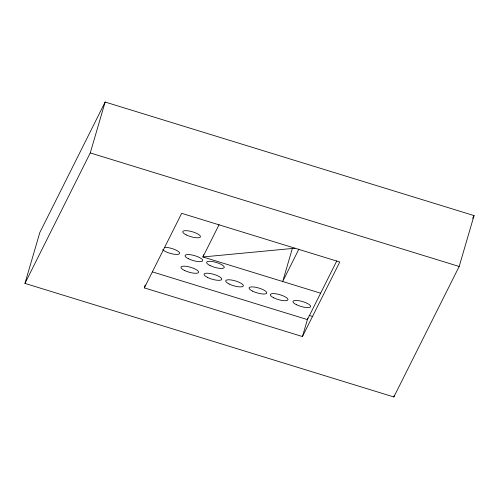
<?xml version="1.0" encoding="UTF-8"?>
<svg xmlns="http://www.w3.org/2000/svg" width="499" height="499" viewBox="0 0 499 499"><rect width="100%" height="100%" fill="white"/><g stroke="black" fill="none" stroke-linecap="round" stroke-linejoin="round"><path stroke-width="0.75" d="M24.95 283.401L39.826 232.522L105.146 102.039L474.05 215.599L459.174 266.478L393.854 396.961L24.95 283.401L90.263 152.925L105.146 102.039M144.348 287.886L181.673 213.329L339.775 261.994L302.45 336.557L144.348 287.886L145.209 284.935M203.573 254.752L202.925 256.96L320.626 293.194M292.389 248.327L282.69 281.517L298.876 249.169M302.45 336.557L307.839 318.119M393.854 396.961L394.291 395.464M219.117 224.619L202.925 256.96L294.928 248.234M336.819 260.852L307.409 319.597L152.276 271.843M472.659 218.375L474.05 215.599M90.263 152.925L459.174 266.478M309.068 315.399L312.792 316.547M164.314 247.329A9.2 2.57 16.3 0 1 177.719 251.041A9.2 2.57 16.3 0 1 175.38 254.384A9.2 2.57 16.3 0 1 162.655 249.706M296.412 304.689A9.2 2.57 16.3 0 0 310.596 306.729A9.2 2.57 16.3 0 0 298.433 300.654A9.2 2.57 16.3 0 0 296.412 304.689M252.525 291.117A9.2 2.57 16.3 0 0 266.709 293.156A9.2 2.57 16.3 0 0 254.546 287.081A9.2 2.57 16.3 0 0 252.525 291.117M229.128 284.006A9.2 2.57 16.3 0 0 243.312 286.046A9.2 2.57 16.3 0 0 231.149 279.97A9.2 2.57 16.3 0 0 229.128 284.006M207.522 277.432A9.2 2.57 16.3 0 0 221.712 279.471A9.2 2.57 16.3 0 0 209.543 273.396A9.2 2.57 16.3 0 0 207.522 277.432M184.368 270.396A9.2 2.57 16.3 0 0 198.552 272.435A9.2 2.57 16.3 0 0 186.389 266.36A9.2 2.57 16.3 0 0 184.368 270.396M186.214 234.886A9.2 2.57 16.3 0 0 200.405 236.925A9.2 2.57 16.3 0 0 188.235 230.85A9.2 2.57 16.3 0 0 186.214 234.886M273.745 297.822A9.2 2.57 16.3 0 0 287.929 299.862A9.2 2.57 16.3 0 0 275.766 293.786A9.2 2.57 16.3 0 0 273.745 297.822M188.503 258.769A9.2 2.57 16.3 0 0 202.694 260.809A9.2 2.57 16.3 0 0 190.524 254.733A9.2 2.57 16.3 0 0 188.503 258.769M210.017 265.53A9.2 2.57 16.3 0 0 224.201 267.57A9.2 2.57 16.3 0 0 212.038 261.495A9.2 2.57 16.3 0 0 210.017 265.53"/></g></svg>
